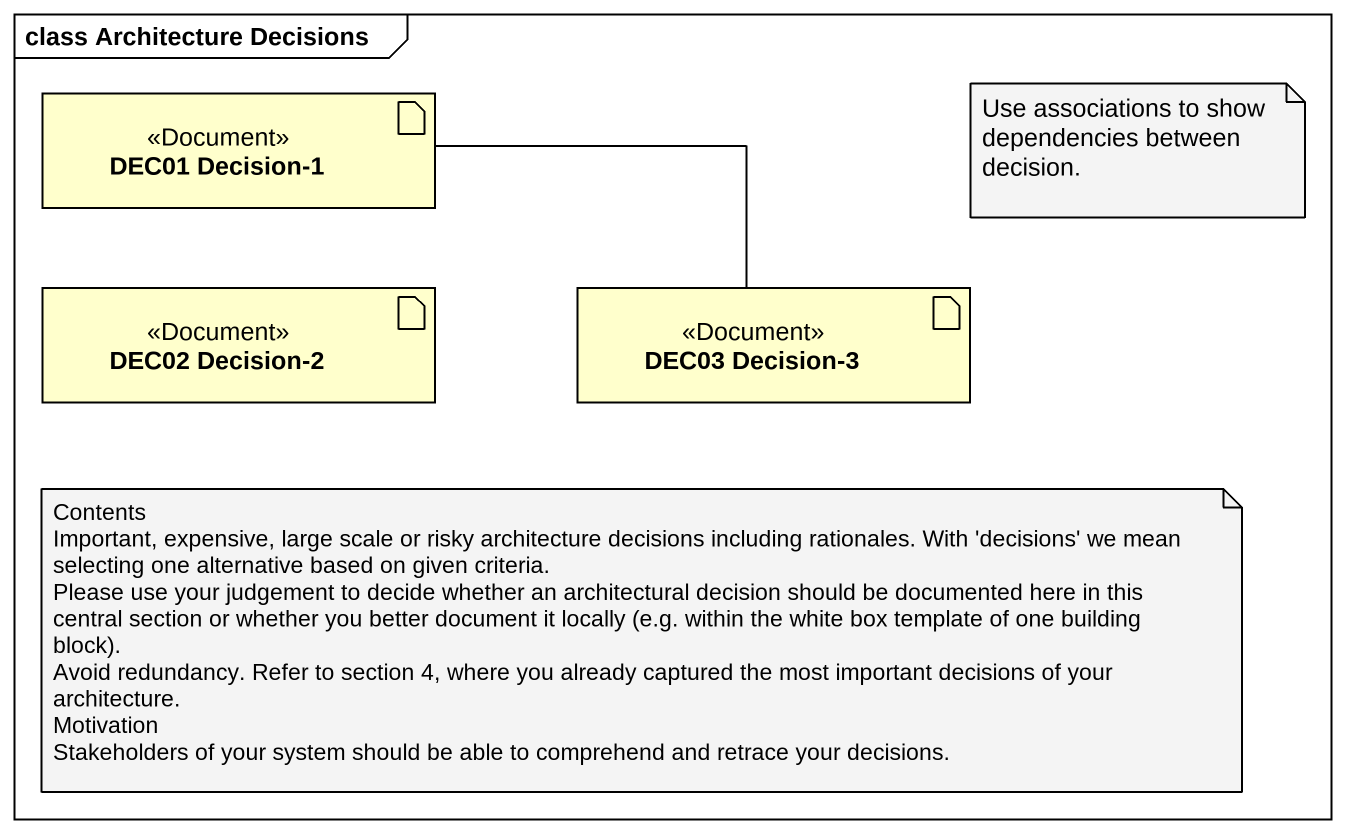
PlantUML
@startuml
mainframe class Architecture Decisions
artifact "DEC01 Decision-1" as DEC01_Decision_1 <<Document>>
artifact "DEC02 Decision-2" as DEC02_Decision_2 <<Document>>
artifact "DEC03 Decision-3" as DEC03_Decision_3 <<Document>>
DEC01_Decision_1 -right- DEC03_Decision_3
note as N1
  Use associations to show dependencies between decision.
end note
note as N2
  Contents
  Important, expensive, large scale or risky architecture decisions including rationales. With 'decisions' we mean selecting one alternative based on given criteria.
  Please use your judgement to decide whether an architectural decision should be documented here in this central section or whether you better document it locally (e.g. within the white box template of one building block).
  Avoid redundancy. Refer to section 4, where you already captured the most important decisions of your architecture.
  Motivation
  Stakeholders of your system should be able to comprehend and retrace your decisions.
end note
@enduml
